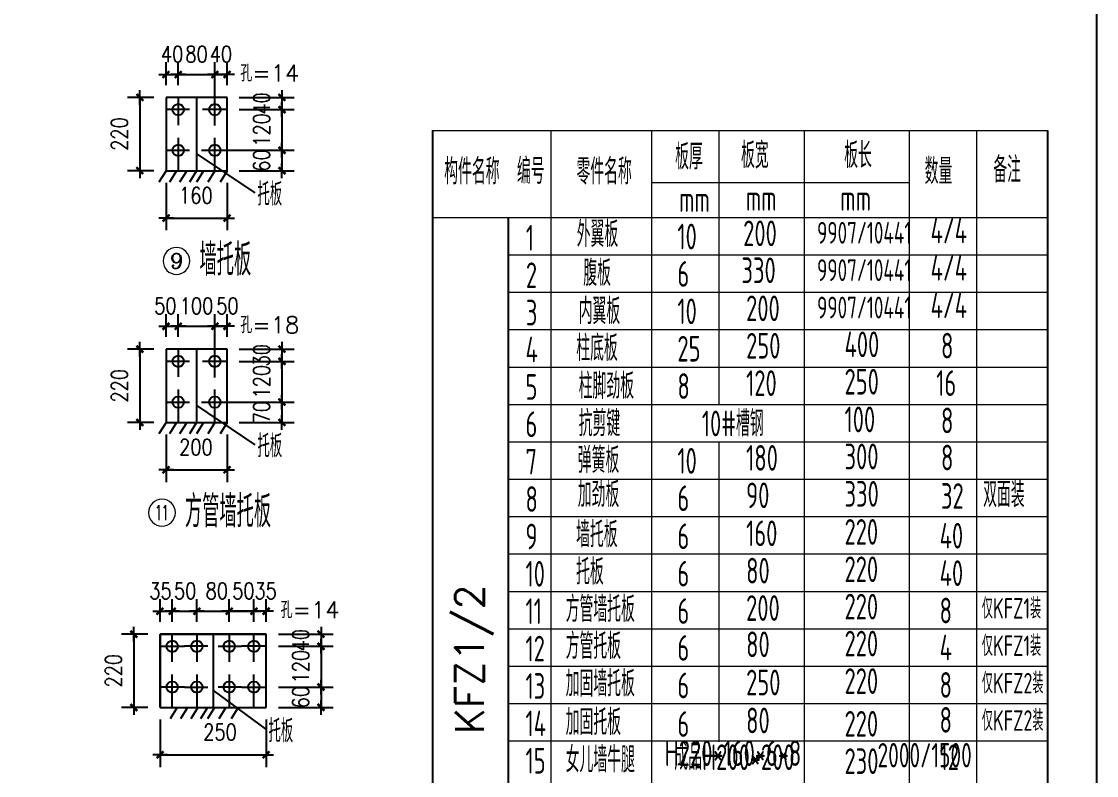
# Model space of a CAD drawing. Header units: millimetres. Extents: x 2451220 to 4527627, y -5186613 to -1639140.
# Drawn here: x 2491857 to 2499779, y -1813932 to -1808377 of the extents above; entities that cross this region are included whole.
import ezdxf
from ezdxf.enums import TextEntityAlignment as Align

# ---------------------------------------------------------------- set-up
doc = ezdxf.new("R2010")
doc.units = ezdxf.units.MM
doc.header["$LTSCALE"] = 1000
doc.header["$PDMODE"] = 34
doc.linetypes.add('CENTER', pattern=[50.8, 31.75, -6.35, 6.35, -6.35])
doc.layers.add('轴线层', color=1, linetype='CENTER', lineweight=15)
doc.layers.add('钢架', color=7, linetype='Continuous', lineweight=25)
doc.styles.add('COMPLEX', font='COMPLEX')
doc.styles.add('DIM_FONT', font='simplex.shx', dxfattribs={"width": 0.8, "bigfont": 'hztxt.shx'})
doc.styles.add('hz', font='gbenor.shx', dxfattribs={"width": 0.75, "height": 100, "bigfont": 'gbcbig.shx'})
doc.styles.get("Standard").update_dxf_attribs({"font": 'txt', "bigfont": 'gbcbig.shx'})
doc.dimstyles.new('WGH(3)', dxfattribs={"dimscale": 1.2, "dimtxt": 100, "dimasz": 0.3, "dimexe": 75, "dimexo": 75, "dimgap": 75, "dimtad": 1, "dimdec": 0, "dimlfac": 0.333333, "dimzin": 0, "dimdsep": 46, "dimtxsty": 'DIM_FONT', "dimblk1": '_DIMX', "dimblk2": '_DIMX', "dimsah": 1, "dimcen": 0.09, "dimclrd": 3, "dimclre": 3, "dimclrt": 7, "dimazin": 0, "dimtfac": 1, "dimtdec": 0, "dimtix": 1, "dimtmove": 2, "dimatfit": 3, "dimldrblk": '_DIMX', "dimfxl": 1, "dimtolj": 1, "dimtzin": 0, "dimarcsym": 0})

# ---------------------------------------------------------------- blocks, each defined once
blk = doc.blocks.new('_DIMX')
blk.add_line((-150, 0), (150, 0))
at = {"const_width": 50}
blk.add_lwpolyline([(-70, -70), (70, 70)], dxfattribs=at)
blk = doc.blocks.new('*D2382')
at = {"color": 3, "lineweight": -2}
for p, q in [((2492831.9, -1810790.8), (2492638.7, -1810790.8)), ((2492728.7, -1810791.2), (2492728.7, -1811330.5)), ((2492831.9, -1811330.8), (2492638.7, -1811330.8))]:
    blk.add_line(p, q, dxfattribs=at)
at = {"layer": 'Defpoints', "color": 0}
for p in [(2492921.9, -1810790.8), (2492728.7, -1811330.8), (2492921.9, -1811330.8)]:
    blk.add_point(p, dxfattribs=at)
at = {"color": 3, "lineweight": -2, "xscale": 0.36, "yscale": 0.36, "zscale": 0.36}
for p, rotation in [((2492728.7, -1810790.8), 90), ((2492728.7, -1811330.8), 270)]:
    blk.add_blockref('_DIMX', p, dxfattribs=dict(at, rotation=rotation))
at = {"color": 7, "insert": (2492578.7, -1811060.8), "char_height": 120, "attachment_point": 5, "rotation": 90, "style": 'DIM_FONT'}
blk.add_mtext('\\A1;220', dxfattribs=at)
blk = doc.blocks.new('*D2383')
at = {"color": 3, "lineweight": -2}
for p, q in [((2493461.9, -1810790.8), (2493866.5, -1810790.8)), ((2493776.5, -1810790.5), (2493776.5, -1810790.1)), ((2493776.5, -1810790.8), (2493776.5, -1810880.8)), ((2493461.9, -1810880.8), (2493866.5, -1810880.8)), ((2493776.5, -1810881.2), (2493776.5, -1810881.6))]:
    blk.add_line(p, q, dxfattribs=at)
at = {"layer": 'Defpoints', "color": 0}
for p in [(2493371.9, -1810790.8), (2493371.9, -1810880.8), (2493776.5, -1810880.8)]:
    blk.add_point(p, dxfattribs=at)
at = {"color": 3, "lineweight": -2, "xscale": 0.36, "yscale": 0.36, "zscale": 0.36}
for p, rotation in [((2493776.5, -1810790.8), 270), ((2493776.5, -1810880.8), 90)]:
    blk.add_blockref('_DIMX', p, dxfattribs=dict(at, rotation=rotation))
at = {"color": 7, "insert": (2493626.5, -1810835.8), "char_height": 120, "attachment_point": 5, "rotation": 90, "style": 'DIM_FONT'}
blk.add_mtext('\\A1;30', dxfattribs=at)
blk = doc.blocks.new('*D2384')
at = {"color": 3, "lineweight": -2}
for p, q in [((2493461.9, -1810880.8), (2493866.5, -1810880.8)), ((2493776.5, -1810880.5), (2493776.5, -1810880.1)), ((2493776.5, -1810880.8), (2493776.5, -1811180.8)), ((2493183.8, -1811180.8), (2493866.5, -1811180.8)), ((2493776.5, -1811181.2), (2493776.5, -1811181.6))]:
    blk.add_line(p, q, dxfattribs=at)
at = {"layer": 'Defpoints', "color": 0}
for p in [(2493371.9, -1810880.8), (2493093.8, -1811180.8), (2493776.5, -1811180.8)]:
    blk.add_point(p, dxfattribs=at)
at = {"color": 3, "lineweight": -2, "xscale": 0.36, "yscale": 0.36, "zscale": 0.36}
for p, rotation in [((2493776.5, -1810880.8), 270), ((2493776.5, -1811180.8), 90)]:
    blk.add_blockref('_DIMX', p, dxfattribs=dict(at, rotation=rotation))
at = {"color": 7, "insert": (2493626.5, -1811030.8), "char_height": 120, "attachment_point": 5, "rotation": 90, "style": 'DIM_FONT'}
blk.add_mtext('\\A1;120', dxfattribs=at)
blk = doc.blocks.new('*D2385')
at = {"color": 3, "lineweight": -2}
for p, q in [((2493183.8, -1811180.8), (2493866.5, -1811180.8)), ((2493776.5, -1811180.5), (2493776.5, -1811180.1)), ((2493776.5, -1811180.8), (2493776.5, -1811330.8)), ((2493461.9, -1811330.8), (2493866.5, -1811330.8)), ((2493776.5, -1811331.2), (2493776.5, -1811331.6))]:
    blk.add_line(p, q, dxfattribs=at)
at = {"layer": 'Defpoints', "color": 0}
for p in [(2493093.8, -1811180.8), (2493371.9, -1811330.8), (2493776.5, -1811330.8)]:
    blk.add_point(p, dxfattribs=at)
at = {"color": 3, "lineweight": -2, "xscale": 0.36, "yscale": 0.36, "zscale": 0.36}
for p, rotation in [((2493776.5, -1811180.8), 270), ((2493776.5, -1811330.8), 90)]:
    blk.add_blockref('_DIMX', p, dxfattribs=dict(at, rotation=rotation))
at = {"color": 7, "insert": (2493626.5, -1811255.8), "char_height": 120, "attachment_point": 5, "rotation": 90, "style": 'DIM_FONT'}
blk.add_mtext('\\A1;70', dxfattribs=at)
blk = doc.blocks.new('*D2386')
at = {"color": 3, "lineweight": -2}
for p, q in [((2492921.9, -1810700.8), (2492921.9, -1810532.4)), ((2493011.9, -1810700.8), (2493011.9, -1810532.4)), ((2492921.6, -1810622.4), (2492921.2, -1810622.4)), ((2492921.9, -1810622.4), (2493011.9, -1810622.4)), ((2493012.3, -1810622.4), (2493012.7, -1810622.4))]:
    blk.add_line(p, q, dxfattribs=at)
at = {"layer": 'Defpoints', "color": 0}
for p in [(2493011.9, -1810622.4), (2492921.9, -1810790.8), (2493011.9, -1810790.8)]:
    blk.add_point(p, dxfattribs=at)
at = {"color": 3, "lineweight": -2, "xscale": 0.36, "yscale": 0.36, "zscale": 0.36}
blk.add_blockref('_DIMX', (2492921.9, -1810622.4), dxfattribs=at)
at = {"color": 3, "lineweight": -2, "xscale": 0.36, "yscale": 0.36, "zscale": 0.36, "rotation": 180}
blk.add_blockref('_DIMX', (2493011.9, -1810622.4), dxfattribs=at)
at = {"color": 7, "insert": (2492917.1, -1810472.4), "char_height": 120, "attachment_point": 5, "style": 'DIM_FONT'}
blk.add_mtext('\\A1;50', dxfattribs=at)
blk = doc.blocks.new('*D2387')
at = {"color": 3, "lineweight": -2}
for p, q in [((2493011.9, -1810700.8), (2493011.9, -1810532.4)), ((2493281.9, -1810998.8), (2493281.9, -1810532.4)), ((2493011.6, -1810622.4), (2493011.2, -1810622.4)), ((2493011.9, -1810622.4), (2493281.9, -1810622.4)), ((2493282.3, -1810622.4), (2493282.7, -1810622.4))]:
    blk.add_line(p, q, dxfattribs=at)
at = {"layer": 'Defpoints', "color": 0}
for p in [(2493281.9, -1810622.4), (2493011.9, -1810790.8), (2493281.9, -1811088.8)]:
    blk.add_point(p, dxfattribs=at)
at = {"color": 3, "lineweight": -2, "xscale": 0.36, "yscale": 0.36, "zscale": 0.36}
blk.add_blockref('_DIMX', (2493011.9, -1810622.4), dxfattribs=at)
at = {"color": 3, "lineweight": -2, "xscale": 0.36, "yscale": 0.36, "zscale": 0.36, "rotation": 180}
blk.add_blockref('_DIMX', (2493281.9, -1810622.4), dxfattribs=at)
at = {"color": 7, "insert": (2493146.9, -1810472.4), "char_height": 120, "attachment_point": 5, "style": 'DIM_FONT'}
blk.add_mtext('\\A1;100', dxfattribs=at)
blk = doc.blocks.new('*D2388')
at = {"color": 3, "lineweight": -2}
for p, q in [((2493281.9, -1810998.8), (2493281.9, -1810532.4)), ((2493371.9, -1810700.8), (2493371.9, -1810532.4)), ((2493281.6, -1810622.4), (2493281.2, -1810622.4)), ((2493281.9, -1810622.4), (2493371.9, -1810622.4)), ((2493372.3, -1810622.4), (2493372.7, -1810622.4))]:
    blk.add_line(p, q, dxfattribs=at)
at = {"layer": 'Defpoints', "color": 0}
for p in [(2493371.9, -1810622.4), (2493371.9, -1810790.8), (2493281.9, -1811088.8)]:
    blk.add_point(p, dxfattribs=at)
at = {"color": 3, "lineweight": -2, "xscale": 0.36, "yscale": 0.36, "zscale": 0.36}
blk.add_blockref('_DIMX', (2493281.9, -1810622.4), dxfattribs=at)
at = {"color": 3, "lineweight": -2, "xscale": 0.36, "yscale": 0.36, "zscale": 0.36, "rotation": 180}
blk.add_blockref('_DIMX', (2493371.9, -1810622.4), dxfattribs=at)
at = {"color": 7, "insert": (2493374.5, -1810472.4), "char_height": 120, "attachment_point": 5, "style": 'DIM_FONT'}
blk.add_mtext('\\A1;50', dxfattribs=at)
blk = doc.blocks.new('*D532')
at = {"color": 3, "lineweight": -2}
for p, q in [((2492921.9, -1811420.8), (2492921.9, -1811770)), ((2493371.9, -1811420.8), (2493371.9, -1811770)), ((2492922.3, -1811680), (2493371.6, -1811680))]:
    blk.add_line(p, q, dxfattribs=at)
at = {"layer": 'Defpoints', "color": 0}
for p in [(2492921.9, -1811330.8), (2493371.9, -1811330.8), (2493371.9, -1811680)]:
    blk.add_point(p, dxfattribs=at)
at = {"color": 3, "lineweight": -2, "xscale": 0.36, "yscale": 0.36, "zscale": 0.36, "rotation": 180}
blk.add_blockref('_DIMX', (2492921.9, -1811680), dxfattribs=at)
at = {"color": 3, "lineweight": -2, "xscale": 0.36, "yscale": 0.36, "zscale": 0.36}
blk.add_blockref('_DIMX', (2493371.9, -1811680), dxfattribs=at)
at = {"color": 7, "insert": (2493142.3, -1811512.9), "char_height": 120, "attachment_point": 5, "style": 'DIM_FONT'}
blk.add_mtext('\\A1;200', dxfattribs=at)
blk = doc.blocks.new('轴线标号')
at = {"lineweight": 13}
blk.add_circle((0, 0), 0.5, dxfattribs=at)
at = {"layer": '钢架', "lineweight": 13, "style": 'COMPLEX', "width": 1.041667}
blk.add_attdef('A', text='', height=0.56, dxfattribs=at).set_placement((-0.25, -0.28), (0.25, -0.28), align=Align.FIT)
blk = doc.blocks.new('*D2389')
at = {"color": 3, "lineweight": -2}
for p, q in [((2492831.9, -1808936.1), (2492638.7, -1808936.1)), ((2492728.7, -1808936.4), (2492728.7, -1809475.7)), ((2492831.9, -1809476.1), (2492638.7, -1809476.1))]:
    blk.add_line(p, q, dxfattribs=at)
at = {"layer": 'Defpoints', "color": 0}
for p in [(2492921.9, -1808936.1), (2492728.7, -1809476.1), (2492921.9, -1809476.1)]:
    blk.add_point(p, dxfattribs=at)
at = {"color": 3, "lineweight": -2, "xscale": 0.36, "yscale": 0.36, "zscale": 0.36}
for p, rotation in [((2492728.7, -1808936.1), 90), ((2492728.7, -1809476.1), 270)]:
    blk.add_blockref('_DIMX', p, dxfattribs=dict(at, rotation=rotation))
at = {"color": 7, "insert": (2492578.7, -1809206.1), "char_height": 120, "attachment_point": 5, "rotation": 90, "style": 'DIM_FONT'}
blk.add_mtext('\\A1;220', dxfattribs=at)
blk = doc.blocks.new('*D2390')
at = {"color": 3, "lineweight": -2}
for p, q in [((2493461.9, -1808936.1), (2493866.5, -1808936.1)), ((2493776.5, -1808935.7), (2493776.5, -1808935.4)), ((2493776.5, -1808936.1), (2493776.5, -1809026.1)), ((2493461.9, -1809026.1), (2493866.5, -1809026.1)), ((2493776.5, -1809026.4), (2493776.5, -1809026.8))]:
    blk.add_line(p, q, dxfattribs=at)
at = {"layer": 'Defpoints', "color": 0}
for p in [(2493371.9, -1808936.1), (2493371.9, -1809026.1), (2493776.5, -1809026.1)]:
    blk.add_point(p, dxfattribs=at)
at = {"color": 3, "lineweight": -2, "xscale": 0.36, "yscale": 0.36, "zscale": 0.36}
for p, rotation in [((2493776.5, -1808936.1), 270), ((2493776.5, -1809026.1), 90)]:
    blk.add_blockref('_DIMX', p, dxfattribs=dict(at, rotation=rotation))
at = {"color": 7, "insert": (2493626.5, -1808981.1), "char_height": 120, "attachment_point": 5, "rotation": 90, "style": 'DIM_FONT'}
blk.add_mtext('\\A1;40', dxfattribs=at)
blk = doc.blocks.new('*D2391')
at = {"color": 3, "lineweight": -2}
for p, q in [((2493461.9, -1809026.1), (2493866.5, -1809026.1)), ((2493776.5, -1809025.7), (2493776.5, -1809025.4)), ((2493776.5, -1809026.1), (2493776.5, -1809326.1)), ((2493183.8, -1809326.1), (2493866.5, -1809326.1)), ((2493776.5, -1809326.4), (2493776.5, -1809326.8))]:
    blk.add_line(p, q, dxfattribs=at)
at = {"layer": 'Defpoints', "color": 0}
for p in [(2493371.9, -1809026.1), (2493093.8, -1809326.1), (2493776.5, -1809326.1)]:
    blk.add_point(p, dxfattribs=at)
at = {"color": 3, "lineweight": -2, "xscale": 0.36, "yscale": 0.36, "zscale": 0.36}
for p, rotation in [((2493776.5, -1809026.1), 270), ((2493776.5, -1809326.1), 90)]:
    blk.add_blockref('_DIMX', p, dxfattribs=dict(at, rotation=rotation))
at = {"color": 7, "insert": (2493626.5, -1809176.1), "char_height": 120, "attachment_point": 5, "rotation": 90, "style": 'DIM_FONT'}
blk.add_mtext('\\A1;120', dxfattribs=at)
blk = doc.blocks.new('*D2392')
at = {"color": 3, "lineweight": -2}
for p, q in [((2493183.8, -1809326.1), (2493866.5, -1809326.1)), ((2493776.5, -1809325.7), (2493776.5, -1809325.4)), ((2493776.5, -1809326.1), (2493776.5, -1809476.1)), ((2493461.9, -1809476.1), (2493866.5, -1809476.1)), ((2493776.5, -1809476.4), (2493776.5, -1809476.8))]:
    blk.add_line(p, q, dxfattribs=at)
at = {"layer": 'Defpoints', "color": 0}
for p in [(2493093.8, -1809326.1), (2493371.9, -1809476.1), (2493776.5, -1809476.1)]:
    blk.add_point(p, dxfattribs=at)
at = {"color": 3, "lineweight": -2, "xscale": 0.36, "yscale": 0.36, "zscale": 0.36}
for p, rotation in [((2493776.5, -1809326.1), 270), ((2493776.5, -1809476.1), 90)]:
    blk.add_blockref('_DIMX', p, dxfattribs=dict(at, rotation=rotation))
at = {"color": 7, "insert": (2493626.5, -1809401.1), "char_height": 120, "attachment_point": 5, "rotation": 90, "style": 'DIM_FONT'}
blk.add_mtext('\\A1;60', dxfattribs=at)
blk = doc.blocks.new('*D2393')
at = {"color": 3, "lineweight": -2}
for p, q in [((2492921.9, -1808846.1), (2492921.9, -1808677.7)), ((2493011.9, -1808846.1), (2493011.9, -1808677.7)), ((2492921.6, -1808767.7), (2492921.2, -1808767.7)), ((2492921.9, -1808767.7), (2493011.9, -1808767.7)), ((2493012.3, -1808767.7), (2493012.7, -1808767.7))]:
    blk.add_line(p, q, dxfattribs=at)
at = {"layer": 'Defpoints', "color": 0}
for p in [(2493011.9, -1808767.7), (2492921.9, -1808936.1), (2493011.9, -1808936.1)]:
    blk.add_point(p, dxfattribs=at)
at = {"color": 3, "lineweight": -2, "xscale": 0.36, "yscale": 0.36, "zscale": 0.36}
blk.add_blockref('_DIMX', (2492921.9, -1808767.7), dxfattribs=at)
at = {"color": 3, "lineweight": -2, "xscale": 0.36, "yscale": 0.36, "zscale": 0.36, "rotation": 180}
blk.add_blockref('_DIMX', (2493011.9, -1808767.7), dxfattribs=at)
at = {"color": 7, "insert": (2492966.9, -1808617.7), "char_height": 120, "attachment_point": 5, "style": 'DIM_FONT'}
blk.add_mtext('\\A1;40', dxfattribs=at)
blk = doc.blocks.new('*D2394')
at = {"color": 3, "lineweight": -2}
for p, q in [((2493011.9, -1808846.1), (2493011.9, -1808677.7)), ((2493281.9, -1809144.1), (2493281.9, -1808677.7)), ((2493011.6, -1808767.7), (2493011.2, -1808767.7)), ((2493011.9, -1808767.7), (2493281.9, -1808767.7)), ((2493282.3, -1808767.7), (2493282.7, -1808767.7))]:
    blk.add_line(p, q, dxfattribs=at)
at = {"layer": 'Defpoints', "color": 0}
for p in [(2493281.9, -1808767.7), (2493011.9, -1808936.1), (2493281.9, -1809234.1)]:
    blk.add_point(p, dxfattribs=at)
at = {"color": 3, "lineweight": -2, "xscale": 0.36, "yscale": 0.36, "zscale": 0.36}
blk.add_blockref('_DIMX', (2493011.9, -1808767.7), dxfattribs=at)
at = {"color": 3, "lineweight": -2, "xscale": 0.36, "yscale": 0.36, "zscale": 0.36, "rotation": 180}
blk.add_blockref('_DIMX', (2493281.9, -1808767.7), dxfattribs=at)
at = {"color": 7, "insert": (2493146.9, -1808617.7), "char_height": 120, "attachment_point": 5, "style": 'DIM_FONT'}
blk.add_mtext('\\A1;80', dxfattribs=at)
blk = doc.blocks.new('*D2395')
at = {"color": 3, "lineweight": -2}
for p, q in [((2493281.9, -1809144.1), (2493281.9, -1808677.7)), ((2493371.9, -1808846.1), (2493371.9, -1808677.7)), ((2493281.6, -1808767.7), (2493281.2, -1808767.7)), ((2493281.9, -1808767.7), (2493371.9, -1808767.7)), ((2493372.3, -1808767.7), (2493372.7, -1808767.7))]:
    blk.add_line(p, q, dxfattribs=at)
at = {"layer": 'Defpoints', "color": 0}
for p in [(2493371.9, -1808767.7), (2493371.9, -1808936.1), (2493281.9, -1809234.1)]:
    blk.add_point(p, dxfattribs=at)
at = {"color": 3, "lineweight": -2, "xscale": 0.36, "yscale": 0.36, "zscale": 0.36}
blk.add_blockref('_DIMX', (2493281.9, -1808767.7), dxfattribs=at)
at = {"color": 3, "lineweight": -2, "xscale": 0.36, "yscale": 0.36, "zscale": 0.36, "rotation": 180}
blk.add_blockref('_DIMX', (2493371.9, -1808767.7), dxfattribs=at)
at = {"color": 7, "insert": (2493326.9, -1808617.7), "char_height": 120, "attachment_point": 5, "style": 'DIM_FONT'}
blk.add_mtext('\\A1;40', dxfattribs=at)
blk = doc.blocks.new('*D533')
at = {"color": 3, "lineweight": -2}
for p, q in [((2492921.9, -1809566.1), (2492921.9, -1809915.2)), ((2493371.9, -1809566.1), (2493371.9, -1809915.2)), ((2492922.3, -1809825.2), (2493371.6, -1809825.2))]:
    blk.add_line(p, q, dxfattribs=at)
at = {"layer": 'Defpoints', "color": 0}
for p in [(2492921.9, -1809476.1), (2493371.9, -1809476.1), (2493371.9, -1809825.2)]:
    blk.add_point(p, dxfattribs=at)
at = {"color": 3, "lineweight": -2, "xscale": 0.36, "yscale": 0.36, "zscale": 0.36, "rotation": 180}
blk.add_blockref('_DIMX', (2492921.9, -1809825.2), dxfattribs=at)
at = {"color": 3, "lineweight": -2, "xscale": 0.36, "yscale": 0.36, "zscale": 0.36}
blk.add_blockref('_DIMX', (2493371.9, -1809825.2), dxfattribs=at)
at = {"color": 7, "insert": (2493142.3, -1809658.2), "char_height": 120, "attachment_point": 5, "style": 'DIM_FONT'}
blk.add_mtext('\\A1;160', dxfattribs=at)
blk = doc.blocks.new('*D534')
at = {"color": 3, "lineweight": -2}
for p, q in [((2492787.7, -1812890.1), (2492594.4, -1812890.1)), ((2492684.4, -1812890.4), (2492684.4, -1813429.7)), ((2492787.7, -1813430.1), (2492594.4, -1813430.1))]:
    blk.add_line(p, q, dxfattribs=at)
at = {"layer": 'Defpoints', "color": 0}
for p in [(2492877.7, -1812890.1), (2492684.4, -1813430.1), (2492877.7, -1813430.1)]:
    blk.add_point(p, dxfattribs=at)
at = {"color": 3, "lineweight": -2, "xscale": 0.36, "yscale": 0.36, "zscale": 0.36}
for p, rotation in [((2492684.4, -1812890.1), 90), ((2492684.4, -1813430.1), 270)]:
    blk.add_blockref('_DIMX', p, dxfattribs=dict(at, rotation=rotation))
at = {"color": 7, "insert": (2492534.4, -1813160.1), "char_height": 120, "attachment_point": 5, "rotation": 90, "style": 'DIM_FONT'}
blk.add_mtext('\\A1;220', dxfattribs=at)
blk = doc.blocks.new('*D2396')
at = {"color": 3, "lineweight": -2}
for p, q in [((2493749.7, -1812890.1), (2494154.2, -1812890.1)), ((2494064.2, -1812889.7), (2494064.2, -1812889.4)), ((2494064.2, -1812890.1), (2494064.2, -1812980.1)), ((2493749.7, -1812980.1), (2494154.2, -1812980.1)), ((2494064.2, -1812980.4), (2494064.2, -1812980.8))]:
    blk.add_line(p, q, dxfattribs=at)
at = {"layer": 'Defpoints', "color": 0}
for p in [(2493659.7, -1812890.1), (2493659.7, -1812980.1), (2494064.2, -1812980.1)]:
    blk.add_point(p, dxfattribs=at)
at = {"color": 3, "lineweight": -2, "xscale": 0.36, "yscale": 0.36, "zscale": 0.36}
for p, rotation in [((2494064.2, -1812890.1), 270), ((2494064.2, -1812980.1), 90)]:
    blk.add_blockref('_DIMX', p, dxfattribs=dict(at, rotation=rotation))
at = {"color": 7, "insert": (2493914.2, -1812935.1), "char_height": 120, "attachment_point": 5, "rotation": 90, "style": 'DIM_FONT'}
blk.add_mtext('\\A1;40', dxfattribs=at)
blk = doc.blocks.new('*D2397')
at = {"color": 3, "lineweight": -2}
for p, q in [((2493749.7, -1812980.1), (2494154.2, -1812980.1)), ((2494064.2, -1812979.7), (2494064.2, -1812979.4)), ((2494064.2, -1812980.1), (2494064.2, -1813280.1)), ((2493749.7, -1813280.1), (2494154.2, -1813280.1)), ((2494064.2, -1813280.4), (2494064.2, -1813280.8))]:
    blk.add_line(p, q, dxfattribs=at)
at = {"layer": 'Defpoints', "color": 0}
for p in [(2493659.7, -1812980.1), (2493659.7, -1813280.1), (2494064.2, -1813280.1)]:
    blk.add_point(p, dxfattribs=at)
at = {"color": 3, "lineweight": -2, "xscale": 0.36, "yscale": 0.36, "zscale": 0.36}
for p, rotation in [((2494064.2, -1812980.1), 270), ((2494064.2, -1813280.1), 90)]:
    blk.add_blockref('_DIMX', p, dxfattribs=dict(at, rotation=rotation))
at = {"color": 7, "insert": (2493914.2, -1813130.1), "char_height": 120, "attachment_point": 5, "rotation": 90, "style": 'DIM_FONT'}
blk.add_mtext('\\A1;120', dxfattribs=at)
blk = doc.blocks.new('*D2398')
at = {"color": 3, "lineweight": -2}
for p, q in [((2493749.7, -1813280.1), (2494154.2, -1813280.1)), ((2494064.2, -1813279.7), (2494064.2, -1813279.4)), ((2494064.2, -1813280.1), (2494064.2, -1813430.1)), ((2493749.7, -1813430.1), (2494154.2, -1813430.1)), ((2494064.2, -1813430.4), (2494064.2, -1813430.8))]:
    blk.add_line(p, q, dxfattribs=at)
at = {"layer": 'Defpoints', "color": 0}
for p in [(2493659.7, -1813280.1), (2493659.7, -1813430.1), (2494064.2, -1813430.1)]:
    blk.add_point(p, dxfattribs=at)
at = {"color": 3, "lineweight": -2, "xscale": 0.36, "yscale": 0.36, "zscale": 0.36}
for p, rotation in [((2494064.2, -1813280.1), 270), ((2494064.2, -1813430.1), 90)]:
    blk.add_blockref('_DIMX', p, dxfattribs=dict(at, rotation=rotation))
at = {"color": 7, "insert": (2493914.2, -1813355.1), "char_height": 120, "attachment_point": 5, "rotation": 90, "style": 'DIM_FONT'}
blk.add_mtext('\\A1;60', dxfattribs=at)
blk = doc.blocks.new('*D2399')
at = {"color": 3, "lineweight": -2}
for p, q in [((2492967.7, -1812800.1), (2492967.7, -1812631.6)), ((2493149.2, -1812800.1), (2493149.2, -1812631.6)), ((2492968, -1812721.6), (2493148.8, -1812721.6))]:
    blk.add_line(p, q, dxfattribs=at)
at = {"layer": 'Defpoints', "color": 0}
for p in [(2493149.2, -1812721.6), (2492967.7, -1812890.1), (2493149.2, -1812890.1)]:
    blk.add_point(p, dxfattribs=at)
at = {"color": 3, "lineweight": -2, "xscale": 0.36, "yscale": 0.36, "zscale": 0.36, "rotation": 180}
blk.add_blockref('_DIMX', (2492967.7, -1812721.6), dxfattribs=at)
at = {"color": 3, "lineweight": -2, "xscale": 0.36, "yscale": 0.36, "zscale": 0.36}
blk.add_blockref('_DIMX', (2493149.2, -1812721.6), dxfattribs=at)
at = {"color": 7, "insert": (2493062.7, -1812571.6), "char_height": 120, "attachment_point": 5, "style": 'DIM_FONT'}
blk.add_mtext('\\A1;50', dxfattribs=at)
blk = doc.blocks.new('*D2400')
at = {"color": 3, "lineweight": -2}
for p, q in [((2493149.2, -1812800.1), (2493149.2, -1812631.6)), ((2493569.7, -1812800.1), (2493569.7, -1812631.6)), ((2493149.6, -1812721.6), (2493569.3, -1812721.6))]:
    blk.add_line(p, q, dxfattribs=at)
at = {"layer": 'Defpoints', "color": 0}
for p in [(2493569.7, -1812721.6), (2493149.2, -1812890.1), (2493569.7, -1812890.1)]:
    blk.add_point(p, dxfattribs=at)
at = {"color": 3, "lineweight": -2, "xscale": 0.36, "yscale": 0.36, "zscale": 0.36, "rotation": 180}
blk.add_blockref('_DIMX', (2493149.2, -1812721.6), dxfattribs=at)
at = {"color": 3, "lineweight": -2, "xscale": 0.36, "yscale": 0.36, "zscale": 0.36}
blk.add_blockref('_DIMX', (2493569.7, -1812721.6), dxfattribs=at)
at = {"color": 7, "insert": (2493296.2, -1812571.6), "char_height": 120, "attachment_point": 5, "style": 'DIM_FONT'}
blk.add_mtext('\\A1;80', dxfattribs=at)
blk = doc.blocks.new('*D535')
at = {"color": 3, "lineweight": -2}
for p, q in [((2493388.1, -1812800.1), (2493388.1, -1812631.6)), ((2493569.7, -1812800.1), (2493569.7, -1812631.6)), ((2493569.3, -1812721.6), (2493388.5, -1812721.6))]:
    blk.add_line(p, q, dxfattribs=at)
at = {"layer": 'Defpoints', "color": 0}
for p in [(2493388.1, -1812721.6), (2493388.1, -1812890.1), (2493569.7, -1812890.1)]:
    blk.add_point(p, dxfattribs=at)
at = {"color": 3, "lineweight": -2, "xscale": 0.36, "yscale": 0.36, "zscale": 0.36, "rotation": 180}
blk.add_blockref('_DIMX', (2493388.1, -1812721.6), dxfattribs=at)
at = {"color": 3, "lineweight": -2, "xscale": 0.36, "yscale": 0.36, "zscale": 0.36}
blk.add_blockref('_DIMX', (2493569.7, -1812721.6), dxfattribs=at)
at = {"color": 7, "insert": (2493492.1, -1812571.6), "char_height": 120, "attachment_point": 5, "style": 'DIM_FONT'}
blk.add_mtext('\\A1;50', dxfattribs=at)
blk = doc.blocks.new('*D536')
at = {"color": 3, "lineweight": -2}
for p, q in [((2492877.7, -1813520.1), (2492877.7, -1813869.2)), ((2493659.7, -1813520.1), (2493659.7, -1813869.2)), ((2492878, -1813779.2), (2493659.3, -1813779.2))]:
    blk.add_line(p, q, dxfattribs=at)
at = {"layer": 'Defpoints', "color": 0}
for p in [(2492877.7, -1813430.1), (2493659.7, -1813430.1), (2493659.7, -1813779.2)]:
    blk.add_point(p, dxfattribs=at)
at = {"color": 3, "lineweight": -2, "xscale": 0.36, "yscale": 0.36, "zscale": 0.36, "rotation": 180}
blk.add_blockref('_DIMX', (2492877.7, -1813779.2), dxfattribs=at)
at = {"color": 3, "lineweight": -2, "xscale": 0.36, "yscale": 0.36, "zscale": 0.36}
blk.add_blockref('_DIMX', (2493659.7, -1813779.2), dxfattribs=at)
at = {"color": 7, "insert": (2493320, -1813612.2), "char_height": 120, "attachment_point": 5, "style": 'DIM_FONT'}
blk.add_mtext('\\A1;250', dxfattribs=at)
blk = doc.blocks.new('*D537')
at = {"color": 3, "lineweight": -2}
for p, q in [((2492877.7, -1812800.1), (2492877.7, -1812631.6)), ((2492967.7, -1812800.1), (2492967.7, -1812631.6)), ((2492877.3, -1812721.6), (2492876.9, -1812721.6)), ((2492877.7, -1812721.6), (2492967.7, -1812721.6)), ((2492968, -1812721.6), (2492968.4, -1812721.6))]:
    blk.add_line(p, q, dxfattribs=at)
at = {"layer": 'Defpoints', "color": 0}
for p in [(2492967.7, -1812721.6), (2492877.7, -1812890.1), (2492967.7, -1812890.1)]:
    blk.add_point(p, dxfattribs=at)
at = {"color": 3, "lineweight": -2, "xscale": 0.36, "yscale": 0.36, "zscale": 0.36}
blk.add_blockref('_DIMX', (2492877.7, -1812721.6), dxfattribs=at)
at = {"color": 3, "lineweight": -2, "xscale": 0.36, "yscale": 0.36, "zscale": 0.36, "rotation": 180}
blk.add_blockref('_DIMX', (2492967.7, -1812721.6), dxfattribs=at)
at = {"color": 7, "insert": (2492881.2, -1812571.6), "char_height": 120, "attachment_point": 5, "style": 'DIM_FONT'}
blk.add_mtext('\\A1;35', dxfattribs=at)
blk = doc.blocks.new('*D538')
at = {"color": 3, "lineweight": -2}
for p, q in [((2493569.7, -1812800.1), (2493569.7, -1812631.6)), ((2493659.7, -1812800.1), (2493659.7, -1812631.6)), ((2493569.3, -1812721.6), (2493568.9, -1812721.6)), ((2493659.7, -1812721.6), (2493569.7, -1812721.6)), ((2493660, -1812721.6), (2493660.4, -1812721.6))]:
    blk.add_line(p, q, dxfattribs=at)
at = {"layer": 'Defpoints', "color": 0}
for p in [(2493569.7, -1812721.6), (2493569.7, -1812890.1), (2493659.7, -1812890.1)]:
    blk.add_point(p, dxfattribs=at)
at = {"color": 3, "lineweight": -2, "xscale": 0.36, "yscale": 0.36, "zscale": 0.36}
blk.add_blockref('_DIMX', (2493569.7, -1812721.6), dxfattribs=at)
at = {"color": 3, "lineweight": -2, "xscale": 0.36, "yscale": 0.36, "zscale": 0.36, "rotation": 180}
blk.add_blockref('_DIMX', (2493659.7, -1812721.6), dxfattribs=at)
at = {"color": 7, "insert": (2493656.2, -1812571.6), "char_height": 120, "attachment_point": 5, "style": 'DIM_FONT'}
blk.add_mtext('\\A1;35', dxfattribs=at)

msp = doc.modelspace()

# ---------------------------------------------------------------- linework, layer by layer
for p, q in [((2492921.9, -1808936.1), (2492921.9, -1809476.1)), ((2493371.9, -1808936.1), (2492921.9, -1808936.1)), ((2493011.9, -1808936.1), (2493011.9, -1809140.4)), ((2493146.9, -1808936.1), (2493146.9, -1809476.1)), ((2493281.9, -1809140.4), (2493281.9, -1808936.1)), ((2493371.9, -1809476.1), (2493371.9, -1808936.1)), ((2493093.8, -1809026.1), (2492921.9, -1809026.1)), ((2493371.9, -1809026.1), (2493191.8, -1809026.1)), ((2499419, -1809180.3), (2499419, -1816325.1)), ((2493011.9, -1809234.1), (2493011.9, -1809476.1)), ((2493281.9, -1809476.1), (2493281.9, -1809234.1)), ((2492921.9, -1809326.1), (2493093.8, -1809326.1)), ((2493580, -1809640), (2493146.9, -1809348.3)), ((2493191.8, -1809326.1), (2493371.9, -1809326.1)), ((2492921.9, -1809476.1), (2492869.9, -1809560.9)), ((2492921.9, -1809476.1), (2493371.9, -1809476.1)), ((2492999.2, -1809476.1), (2492947.2, -1809560.9)), ((2493074.6, -1809476.1), (2493022.5, -1809560.9)), ((2493146.9, -1809476.1), (2493094.9, -1809560.9)), ((2493197.9, -1809476.1), (2493145.9, -1809560.9)), ((2493281.9, -1809476.1), (2493229.9, -1809560.9)), ((2493371.9, -1809476.1), (2493319.9, -1809560.9)), ((2492921.9, -1810790.8), (2492921.9, -1811330.8)), ((2493371.9, -1810790.8), (2492921.9, -1810790.8)), ((2493011.9, -1810790.8), (2493011.9, -1810995.1)), ((2493146.9, -1810790.8), (2493146.9, -1811330.8)), ((2493281.9, -1810995.1), (2493281.9, -1810790.8)), ((2493371.9, -1811330.8), (2493371.9, -1810790.8)), ((2493093.8, -1810880.8), (2492921.9, -1810880.8)), ((2493371.9, -1810880.8), (2493191.8, -1810880.8)), ((2493011.9, -1811088.8), (2493011.9, -1811330.8)), ((2493281.9, -1811330.8), (2493281.9, -1811088.8)), ((2492921.9, -1811180.8), (2493093.8, -1811180.8)), ((2493191.8, -1811180.8), (2493371.9, -1811180.8)), ((2493580, -1811494.8), (2493146.9, -1811203)), ((2492921.9, -1811330.8), (2492869.9, -1811415.6)), ((2492921.9, -1811330.8), (2493371.9, -1811330.8)), ((2492999.2, -1811330.8), (2492947.2, -1811415.6)), ((2493074.6, -1811330.8), (2493022.5, -1811415.6)), ((2493146.9, -1811330.8), (2493094.9, -1811415.6)), ((2493197.9, -1811330.8), (2493145.9, -1811415.6)), ((2493281.9, -1811330.8), (2493229.9, -1811415.6)), ((2493371.9, -1811330.8), (2493319.9, -1811415.6)), ((2492877.7, -1812890.1), (2492877.7, -1813430.1)), ((2493659.7, -1812890.1), (2492877.7, -1812890.1)), ((2492877.7, -1812890.1), (2493659.7, -1812890.1)), ((2492877.7, -1813430.1), (2492877.7, -1812890.1)), ((2492967.7, -1813094.4), (2492967.7, -1812890.1)), ((2493149.2, -1812890.1), (2493149.2, -1813094.4)), ((2493268.7, -1812890.1), (2493268.7, -1813430.1)), ((2493388.1, -1812890.1), (2493388.1, -1813094.4)), ((2493569.7, -1813094.4), (2493569.7, -1812890.1)), ((2493659.7, -1813430.1), (2493659.7, -1812890.1)), ((2492877.7, -1812980.1), (2493057.8, -1812980.1)), ((2493231, -1812980.1), (2493059.2, -1812980.1)), ((2493306.3, -1812980.1), (2493478.1, -1812980.1)), ((2493659.7, -1812980.1), (2493479.5, -1812980.1)), ((2492967.7, -1813430.1), (2492967.7, -1813188.1)), ((2493149.2, -1813188.1), (2493149.2, -1813430.1)), ((2493388.1, -1813188.1), (2493388.1, -1813430.1)), ((2493569.7, -1813430.1), (2493569.7, -1813188.1)), ((2493057.8, -1813280.1), (2492877.7, -1813280.1)), ((2493059.2, -1813280.1), (2493231, -1813280.1)), ((2493661.4, -1813594), (2493268.7, -1813302.3)), ((2493478.1, -1813280.1), (2493306.3, -1813280.1)), ((2493479.5, -1813280.1), (2493659.7, -1813280.1)), ((2492877.7, -1813430.1), (2493659.7, -1813430.1)), ((2493003.3, -1813430.1), (2492951.3, -1813514.9)), ((2493080.6, -1813430.1), (2493028.5, -1813514.9)), ((2493156, -1813430.1), (2493103.9, -1813514.9)), ((2493228.3, -1813430.1), (2493176.3, -1813514.9)), ((2493279.3, -1813430.1), (2493227.2, -1813514.9)), ((2493363.3, -1813430.1), (2493311.3, -1813514.9)), ((2493453.3, -1813430.1), (2493401.3, -1813514.9))]:
    msp.add_line(p, q)
at = {"color": 1}
for p, q in [((2494885.7, -1809180.3), (2494885.7, -1816318.6)), ((2495444.7, -1816325.1), (2495444.7, -1809821.1))]:
    msp.add_line(p, q, dxfattribs=at)
msp.add_lwpolyline([(2483552.7, -1804000.3), (2499779.2, -1804000.3), (2499779.2, -1817623.4), (2483552.7, -1817623.4)], close=True)
for centre in [(2493011.9, -1809026.1), (2493281.9, -1809026.1), (2493011.9, -1809326.1), (2493281.9, -1809326.1), (2493011.9, -1810880.8), (2493281.9, -1810880.8), (2493011.9, -1811180.8), (2493281.9, -1811180.8), (2492967.7, -1812980.1), (2493149.2, -1812980.1), (2493388.1, -1812980.1), (2493569.7, -1812980.1), (2492967.7, -1813280.1), (2493149.2, -1813280.1), (2493388.1, -1813280.1), (2493569.7, -1813280.1)]:
    msp.add_circle(centre, 42)
at = {"layer": '钢架', "lineweight": 13}
for p, q in [((2494885.7, -1809180.3), (2499419, -1809180.3)), ((2495756.8, -1809180.3), (2495756.8, -1815718.7)), ((2496500.4, -1809180.3), (2496500.4, -1814834.3)), ((2496996.3, -1809180.3), (2496996.3, -1811198.2)), ((2497625.8, -1809180.3), (2497625.8, -1815112.3)), ((2498399.8, -1809180.3), (2498399.8, -1815718.7)), ((2498895, -1809180.3), (2498895, -1815718.7)), ((2496500.4, -1809563.5), (2498399.8, -1809563.5)), ((2494885.7, -1809821.1), (2499419, -1809821.1)), ((2495444.7, -1810096.5), (2499419, -1810096.5)), ((2495444.7, -1810371.9), (2499419, -1810371.9)), ((2495444.7, -1810647.3), (2499419, -1810647.3)), ((2495444.7, -1810647.3), (2499419, -1810647.3)), ((2495444.7, -1810922.8), (2499419, -1810922.8)), ((2495444.7, -1811198.2), (2499419, -1811198.2)), ((2495444.7, -1811473.6), (2499419, -1811473.6)), ((2496996.3, -1811473.6), (2496996.3, -1812575.3)), ((2495444.7, -1811749), (2499419, -1811749)), ((2495444.7, -1812024.5), (2499419, -1812024.5)), ((2495444.7, -1812299.9), (2499419, -1812299.9)), ((2495444.7, -1812575.3), (2499419, -1812575.3)), ((2495444.7, -1812575.3), (2499419, -1812575.3)), ((2495444.7, -1812575.3), (2499419, -1812575.3)), ((2495444.7, -1812575.3), (2499419, -1812575.3)), ((2496996.3, -1812575.3), (2496996.3, -1813683.6)), ((2496996.3, -1812575.3), (2496996.3, -1813683.6)), ((2495444.7, -1812850.7), (2499419, -1812850.7)), ((2495444.7, -1812850.7), (2499419, -1812850.7)), ((2495444.7, -1813126.2), (2499419, -1813126.2)), ((2495444.7, -1813126.2), (2499419, -1813126.2)), ((2495444.7, -1813126.2), (2499419, -1813126.2)), ((2495444.7, -1813126.2), (2499419, -1813126.2)), ((2495444.7, -1813401.6), (2499419, -1813401.6)), ((2495444.7, -1813401.6), (2499419, -1813401.6)), ((2495444.7, -1813677), (2499419, -1813677)), ((2495444.7, -1813677), (2499419, -1813677)), ((2495444.7, -1813677), (2499419, -1813677)), ((2495444.7, -1813677), (2499419, -1813677))]:
    msp.add_line(p, q, dxfattribs=at)

# ---------------------------------------------------------------- block references
ref = msp.add_blockref('轴线标号', (2492999.1, -1810140.9), dxfattribs=dict(xscale=-197.7854466270655, yscale=197.7854466270655, zscale=197.7854466273605))
ref.add_attrib('A', '9', dxfattribs={"layer": '钢架', "lineweight": 13, "height": 110.8, "style": 'COMPLEX', "width": 1.339286}).set_placement((2492949.6, -1810196.3), (2493048.5, -1810196.3), align=Align.FIT)
ref = msp.add_blockref('轴线标号', (2492891.7, -1811995.6), dxfattribs=dict(xscale=-197.7854466270655, yscale=197.7854466270655, zscale=197.7854466273605))
ref.add_attrib('A', '11', dxfattribs={"layer": '钢架', "lineweight": 13, "height": 110.76, "style": 'COMPLEX', "width": 0.78125}).set_placement((2492842.2, -1812051), (2492941.1, -1812051), align=Align.FIT)

# ---------------------------------------------------------------- texts
at = {"layer": '轴线层', "color": 4, "linetype": 'ByBlock', "char_height": 122.5, "attachment_point": 1}
for s, insert in [('孔=14', (2493469.2, -1808696.1)), ('孔=18', (2493469.2, -1810550.8)), ('孔=14', (2493766.3, -1812650.1))]:
    msp.add_mtext_dynamic_manual_height_columns(s, width=1506.743, gutter_width=12.5, heights=[336], dxfattribs=dict(at, insert=insert))
at = {"layer": '轴线层', "color": 4, "linetype": 'ByBlock', "insert": (2495052.8, -1813627.4), "char_height": 212.47, "attachment_point": 1, "rotation": 90}
msp.add_mtext_dynamic_manual_height_columns('KFZ1/2', width=1139.904, gutter_width=12.5, heights=[0], dxfattribs=at).dxf.set("width", 1245.869)
at = {"layer": '钢架', "lineweight": 13, "attachment_point": 1, "style": 'hz'}
for s, insert, char_height, width in [('板厚', (2496673.8, -1809278.5), 188.86, 774.007), ('板宽', (2497159.6, -1809267.8), 188.86, 774.007), ('板长', (2497919.9, -1809267.8), 188.86, 774.007), ('构件名称', (2494972, -1809388.1), 188.86, 774.007), ('编号', (2495508, -1809384.7), 188.86, 774.007), ('零件名称', (2495946.7, -1809388.1), 188.86, 774.007), ('数量', (2498513.1, -1809386.5), 188.86, 774.007), ('备注', (2499018.8, -1809374.5), 188.86, 774.007), ('mm', (2496702.9, -1809591.1), 188.86, 774.007), ('mm', (2497195.3, -1809582.2), 188.86, 774.007), ('mm', (2497891, -1809582.2), 188.86, 774.007), ('外翼板', (2495948.8, -1809849.2), 188.86, 774.007), ('\\pi400,t600;    200', (2496468.3, -1809843.2), 188.863, 1172.138), ('\\pi400,t600;    9907/10441', (2497059, -1809853), 160.534, 1311.085), ('\\pi400,t600;   4/4', (2497926.1, -1809821.9), 188.863, 1172.138), ('1', (2495574, -1809876.1), 188.9, 774.007), ('\\pi400,t600;    10', (2495983.5, -1809866.8), 188.863, 1172.138), ('2', (2495574, -1810151.6), 188.9, 774.007), ('腹板', (2495997, -1810135.6), 188.86, 774.007), ('\\pi400,t600;    6', (2495983.5, -1810142.2), 188.863, 1172.138), ('\\pi400,t600;    330', (2496455.6, -1810115.3), 188.863, 1172.138), ('\\pi400,t600;    9907/10441', (2497059, -1810128.4), 160.534, 1311.085), ('\\pi400,t600;   4/4', (2497926.1, -1810097.3), 188.863, 1172.138), ('内翼板', (2495963.3, -1810417.4), 188.86, 774.007), ('\\pi400,t600;    200', (2496489.9, -1810395.8), 188.863, 1172.138), ('\\pi400,t600;    9907/10441', (2497059, -1810403.9), 160.534, 1311.085), ('\\pi400,t600;   4/4', (2497926.1, -1810372.8), 188.863, 1172.138), ('3', (2495574, -1810427), 188.9, 774.007), ('\\pi400,t600;    10', (2495983.5, -1810417.7), 188.863, 1172.138), ('4', (2495571.3, -1810699), 188.9, 774.007), ('柱底板', (2495945.3, -1810688.7), 188.86, 774.007), ('\\pi400,t600;    25', (2495983.5, -1810693.1), 188.863, 1172.138), ('\\pi400,t600;    250', (2496489.9, -1810671.3), 188.863, 1172.138), ('\\pi400,t600;    400', (2497215.2, -1810661), 188.863, 1172.138), ('\\pi400,t600;    8', (2497926.1, -1810670.8), 188.863, 1172.138), ('柱脚劲板', (2495963.3, -1810968.2), 188.86, 774.007), ('\\pi400,t600;    120', (2496489.9, -1810946.7), 188.863, 1172.138), ('\\pi400,t600;    250', (2497215.2, -1810936.4), 188.863, 1172.138), ('\\pi400,t600;   16', (2497967.5, -1810946.7), 188.863, 1172.138), ('5', (2495571.3, -1810974.5), 188.9, 774.007), ('\\pi400,t600;    8', (2495983.5, -1810968.5), 188.863, 1172.138), ('6', (2495571.3, -1811249.9), 188.9, 774.007), ('抗剪键', (2495963.3, -1811243.7), 188.86, 774.007), ('\\pi400,t600;    10#槽钢', (2496163.5, -1811244), 188.863, 1172.138), ('\\pi400,t600;    100', (2497215.2, -1811214.4), 188.863, 1172.138), ('\\pi400,t600;    8', (2497926.1, -1811221.6), 188.863, 1172.138), ('弹簧板', (2495956.4, -1811513.9), 188.86, 774.007), ('\\pi400,t600;    180', (2496489.9, -1811497.5), 188.863, 1172.138), ('\\pi400,t600;    300', (2497215.2, -1811487.3), 188.863, 1172.138), ('\\pi400,t600;    8', (2497926.1, -1811495), 188.863, 1172.138), ('7', (2495571.3, -1811525.3), 188.9, 774.007), ('\\pi400,t600;    10', (2495983.5, -1811519.4), 188.863, 1172.138), ('加劲板', (2495956.4, -1811766.1), 188.86, 774.007), ('双面装', (2498944, -1811766.1), 188.86, 774.007), ('8', (2495571.3, -1811800.7), 188.9, 774.007), ('\\pi400,t600;    6', (2495983.5, -1811794.8), 188.863, 1172.138), ('\\pi400,t600;    90', (2496489.9, -1811773), 188.863, 1172.138), ('\\pi400,t600;    330', (2497215.2, -1811762.7), 188.863, 1172.138), ('\\pi400,t600;    32', (2497925.9, -1811778.3), 188.863, 1172.138), (' 墙托板', (2495867.3, -1812061.6), 188.86, 774.007), ('\\pi400,t600;    160', (2496489.9, -1812053), 188.863, 1172.138), ('\\pi400,t600;    220', (2497215.2, -1812042.7), 188.863, 1172.138), ('\\pi400,t600;  40', (2498069.5, -1812071), 188.863, 1172.138), ('9', (2495571.3, -1812076.2), 188.9, 774.007), ('\\pi400,t600;    6', (2495983.5, -1812074.8), 188.863, 1172.138), ('10', (2495571.3, -1812351.6), 188.86, 774.007), (' 托板', (2495867.3, -1812337), 188.86, 774.007), ('\\pi400,t600;    6', (2495983.5, -1812350.2), 188.863, 1172.138), ('\\pi400,t600;    80', (2496489.9, -1812328.4), 188.863, 1172.138), ('\\pi400,t600;    220', (2497215.2, -1812318.1), 188.863, 1172.138), ('\\pi400,t600;  40', (2498069.5, -1812346.5), 188.863, 1172.138), ('11', (2495571.3, -1812627), 188.86, 774.007), ('方管墙托板', (2495867.3, -1812612.4), 188.86, 774.007), ('\\pi400,t600;    6', (2495983.5, -1812625.7), 188.863, 1172.138), ('\\pi400,t600;    200', (2496489.9, -1812603.8), 188.863, 1172.138), ('\\pi400,t600;    220', (2497215.2, -1812593.5), 188.863, 1172.138), ('\\pi400,t600;  8', (2498069.5, -1812621.9), 188.863, 1172.138), ('仅KFZ1装', (2498934.2, -1812625.1), 151.09, 619.205), ('方管托板', (2495867.3, -1812884.3), 188.86, 774.007), ('12', (2495571.3, -1812902.4), 188.86, 774.007), ('\\pi400,t600;    6', (2495983.5, -1812897.5), 188.863, 1172.138), ('\\pi400,t600;    80', (2496489.9, -1812871.1), 188.863, 1172.138), ('\\pi400,t600;    220', (2497215.2, -1812865.4), 188.863, 1172.138), ('\\pi400,t600;  4', (2498069.5, -1812893.8), 188.863, 1172.138), ('仅KFZ1装', (2498934.2, -1812900.5), 151.09, 619.205), ('13', (2495571.3, -1813177.9), 188.86, 774.007), ('加固墙托板', (2495867.3, -1813160.7), 188.86, 774.007), ('\\pi400,t600;    6', (2495983.5, -1813173.9), 188.863, 1172.138), ('\\pi400,t600;    250', (2496489.9, -1813152.1), 188.863, 1172.138), ('\\pi400,t600;    220', (2497215.2, -1813141.8), 188.863, 1172.138), ('\\pi400,t600;  8', (2498069.5, -1813170.1), 188.863, 1172.138), ('仅KFZ2装', (2498934.2, -1813176), 151.09, 619.205), ('14', (2495571.3, -1813453.3), 188.86, 774.007), ('加固托板', (2495867.3, -1813444.9), 188.86, 774.007), ('\\pi400,t600;    6', (2495983.5, -1813458.2), 188.863, 1172.138), ('\\pi400,t600;    80', (2496489.9, -1813431.8), 188.863, 1172.138), ('\\pi400,t600;    220', (2497215.2, -1813456.3), 188.863, 1172.138), ('\\pi400,t600;  8', (2498069.5, -1813427.7), 188.863, 1172.138), ('仅KFZ2装', (2498934.2, -1813451.4), 151.09, 619.205), ('15', (2495571.3, -1813728.7), 188.86, 774.007), ('女儿墙牛腿', (2495867.3, -1813720.4), 188.86, 774.007), ('\\pi400,t600;   H220*160*6*8', (2496596.8, -1813672.6), 188.863, 1172.138), ('\\pi400,t600;   成品H200*200', (2496037.4, -1813702.3), 188.863, 1513.421), ('\\pi400,t600;    230', (2497215.2, -1813731.7), 188.863, 1172.138), ('\\pi400,t600; 2000/1500', (2497692.6, -1813692.8), 179.42, 1113.531), ('\\pi400,t600;  12', (2498069.5, -1813703.1), 188.863, 1172.138)]:
    msp.add_mtext(s, dxfattribs=dict(at, insert=insert, char_height=char_height, width=width))
for s, insert, char_height, own_width in [('托板', (2493596.2, -1809565.4), 168, 688.503), ('墙托板', (2493168.6, -1810013.7), 235.2, 1476.608), ('托板', (2493596.2, -1811420.2), 168, 688.503), ('方管墙托板', (2493061.2, -1811868.5), 235.2, 1476.608), ('托板', (2493677.5, -1813519.4), 168, 688.503)]:
    msp.add_mtext_dynamic_manual_height_columns(s, width=1506.743, gutter_width=12.5, heights=[336], dxfattribs=dict(at, insert=insert, char_height=char_height)).dxf.set("width", own_width)

# ---------------------------------------------------------------- dimensions: what is measured, and where the dimension line sits
for base, p1, p2, text, picture, middle in [((2493011.9, -1808767.7), (2492921.9, -1808936.1), (2493011.9, -1808936.1), '40', '*D2393', (2492966.9, -1808617.7)), ((2493281.9, -1808767.7), (2493011.9, -1808936.1), (2493281.9, -1809234.1), '80', '*D2394', (2493146.9, -1808617.7)), ((2493371.9, -1808767.7), (2493281.9, -1809234.1), (2493371.9, -1808936.1), '40', '*D2395', (2493326.9, -1808617.7)), ((2493281.9, -1810622.4), (2493011.9, -1810790.8), (2493281.9, -1811088.8), '100', '*D2387', (2493146.9, -1810472.4))]:
    dim = msp.add_linear_dim(base=base, p1=p1, p2=p2, text=text, dimstyle='WGH(3)')
    dim.commit()
    dim.dimension.update_dxf_attribs({"geometry": picture, "text_midpoint": middle})
for base, p1, p2, text, picture, middle in [((2492728.7, -1809476.1), (2492921.9, -1808936.1), (2492921.9, -1809476.1), '220', '*D2389', (2492578.7, -1809206.1)), ((2493776.5, -1809026.1), (2493371.9, -1808936.1), (2493371.9, -1809026.1), '40', '*D2390', (2493626.5, -1808981.1)), ((2493776.5, -1809326.1), (2493371.9, -1809026.1), (2493093.8, -1809326.1), '120', '*D2391', (2493626.5, -1809176.1)), ((2493776.5, -1809476.1), (2493093.8, -1809326.1), (2493371.9, -1809476.1), '60', '*D2392', (2493626.5, -1809401.1)), ((2492728.7, -1811330.8), (2492921.9, -1810790.8), (2492921.9, -1811330.8), '220', '*D2382', (2492578.7, -1811060.8)), ((2493776.5, -1810880.8), (2493371.9, -1810790.8), (2493371.9, -1810880.8), '30', '*D2383', (2493626.5, -1810835.8)), ((2493776.5, -1811180.8), (2493371.9, -1810880.8), (2493093.8, -1811180.8), '120', '*D2384', (2493626.5, -1811030.8)), ((2493776.5, -1811330.8), (2493093.8, -1811180.8), (2493371.9, -1811330.8), '70', '*D2385', (2493626.5, -1811255.8)), ((2492684.4, -1813430.1), (2492877.7, -1812890.1), (2492877.7, -1813430.1), '220', '*D534', (2492534.4, -1813160.1)), ((2494064.2, -1812980.1), (2493659.7, -1812890.1), (2493659.7, -1812980.1), '40', '*D2396', (2493914.2, -1812935.1)), ((2494064.2, -1813280.1), (2493659.7, -1812980.1), (2493659.7, -1813280.1), '120', '*D2397', (2493914.2, -1813130.1)), ((2494064.2, -1813430.1), (2493659.7, -1813280.1), (2493659.7, -1813430.1), '60', '*D2398', (2493914.2, -1813355.1))]:
    dim = msp.add_linear_dim(base=base, p1=p1, p2=p2, angle=90, text=text, dimstyle='WGH(3)')
    dim.commit()
    dim.dimension.update_dxf_attribs({"geometry": picture, "text_midpoint": middle})
for base, p1, p2, text, picture, middle in [((2493371.9, -1809825.2), (2492921.9, -1809476.1), (2493371.9, -1809476.1), '160', '*D533', (2493142.3, -1809658.2)), ((2493011.9, -1810622.4), (2492921.9, -1810790.8), (2493011.9, -1810790.8), '50', '*D2386', (2492917.1, -1810472.4)), ((2493371.9, -1810622.4), (2493281.9, -1811088.8), (2493371.9, -1810790.8), '50', '*D2388', (2493374.5, -1810472.4)), ((2493371.9, -1811680), (2492921.9, -1811330.8), (2493371.9, -1811330.8), '200', '*D532', (2493142.3, -1811512.9)), ((2492967.7, -1812721.6), (2492877.7, -1812890.1), (2492967.7, -1812890.1), '35', '*D537', (2492881.2, -1812571.6)), ((2493149.2, -1812721.6), (2492967.7, -1812890.1), (2493149.2, -1812890.1), '50', '*D2399', (2493062.7, -1812571.6)), ((2493569.7, -1812721.6), (2493149.2, -1812890.1), (2493569.7, -1812890.1), '80', '*D2400', (2493296.2, -1812571.6)), ((2493388.1, -1812721.6), (2493569.7, -1812890.1), (2493388.1, -1812890.1), '50', '*D535', (2493492.1, -1812571.6)), ((2493659.7, -1813779.2), (2492877.7, -1813430.1), (2493659.7, -1813430.1), '250', '*D536', (2493320, -1813612.2))]:
    dim = msp.add_linear_dim(base=base, p1=p1, p2=p2, text=text, dimstyle='WGH(3)')
    dim.commit()
    dim.dimension.update_dxf_attribs({"geometry": picture, "text_midpoint": middle, "dimtype": 160})
dim = msp.add_linear_dim(base=(2493569.7, -1812721.6), p1=(2493659.7, -1812890.1), p2=(2493569.7, -1812890.1), angle=180, text='35', dimstyle='WGH(3)')
dim.commit()
dim.dimension.update_dxf_attribs({"geometry": '*D538', "text_midpoint": (2493656.2, -1812571.6), "dimtype": 160})

doc.saveas('drawing.dxf')
